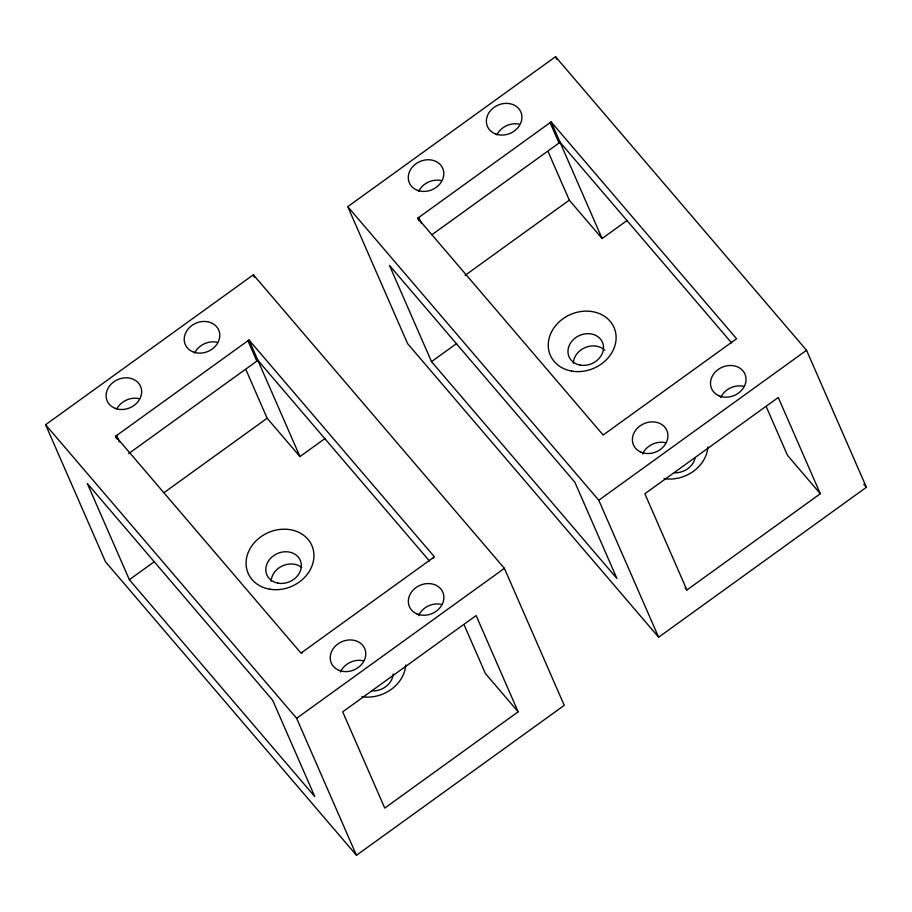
<?xml version="1.0" encoding="UTF-8"?>
<svg xmlns="http://www.w3.org/2000/svg" width="912" height="912" viewBox="0 0 912 912"><rect width="100%" height="100%" fill="white"/><g stroke="black" fill="none" stroke-linecap="round" stroke-linejoin="round"><path stroke-width="1.37" d="M45.6 424.73L253.376 274.774L504.393 568.347L564.243 705.341L356.467 855.296L105.45 561.724L45.6 424.73L296.617 718.303L356.467 855.296M347.757 206.659L555.533 56.704L806.55 350.276L866.4 487.27L658.624 637.226L407.607 343.653L347.757 206.659L598.774 500.232L658.624 637.226M115.585 436.255L248.999 339.982L434.408 556.822L300.994 653.106L115.585 436.255L116.702 438.809M417.742 218.185L551.156 121.912L736.565 338.751L603.151 435.024L417.742 218.185L418.859 220.738M128.66 453.606L257.891 360.354M431.855 234.783L560.059 142.283M164 492.674L267.136 418.232L246.115 370.112M465.04 275.401L569.293 200.161L548.272 152.042M129.356 579.713L87.301 483.474L272.711 700.313L314.765 796.552L129.356 579.713L154.504 561.564M267.136 418.232L299.945 456.593L325.094 438.444M431.513 361.642L389.458 265.392L574.868 482.243L616.922 578.482L431.513 361.642L456.661 343.493M569.293 200.161L602.102 238.522L627.251 220.373M296.617 718.303L504.393 568.347M598.774 500.232L806.55 350.276M518.153 711.805L384.75 808.089L342.707 711.839L476.11 615.554L518.153 711.805L485.355 673.444L464.333 625.313M686.907 590.007L820.31 493.734L778.267 397.484L644.864 493.768L686.907 590.007L685.083 587.887M863.789 484.215L866.4 487.27M558.566 140.539L731.629 342.935M820.31 493.734L787.512 455.362L766.49 407.242M256.409 358.61L429.472 561.005M555.533 56.704L556.651 59.257M551.156 121.912L602.102 238.522M550.096 122.653L559.01 143.036M418.79 217.421L420.717 221.833M420.888 222.22L421.219 222.984M433.348 557.574L433.656 558.281M253.376 274.774L254.482 277.328M248.999 339.982L299.945 456.593M247.939 340.723L256.842 361.106M302.043 652.342L302.328 652.992M116.633 435.491L118.902 440.678M119.016 440.952L119.415 441.853M418.756 191.269A18.206 15.356 -23.6 0 1 441.066 180.53M496.858 134.896A18.206 15.356 -23.6 0 1 519.179 124.157M642.595 453.971A18.206 15.356 -23.6 0 1 665.783 442.776M720.708 397.598A18.206 15.356 -23.6 0 1 743.896 386.403M573.306 363.238A18.206 15.356 -23.6 0 1 585.367 347.495A18.206 15.356 -23.6 0 1 604.85 350.276M695.081 457.835A18.206 15.356 -23.6 0 1 674.39 472.769M707.906 446.926A34.759 29.321 -23.6 0 1 664.039 478.595M116.588 409.34A18.206 15.356 -23.6 0 1 138.909 398.601M194.701 352.967A18.206 15.356 -23.6 0 1 217.01 342.228M340.438 672.041A18.206 15.356 -23.6 0 1 363.626 660.847M418.551 615.668A18.206 15.356 -23.6 0 1 441.727 604.474M271.149 581.309A18.206 15.356 -23.6 0 1 282.515 565.862A18.206 15.356 -23.6 0 1 301.724 567.481M393.186 673.957A18.206 15.356 -23.6 0 1 372.233 690.84M405.749 664.996A34.759 29.321 -23.6 0 1 361.87 696.665M417.548 190.346A18.206 15.356 -23.6 0 0 443.813 173.223A18.206 15.356 -23.6 0 0 416.761 163.214A18.206 15.356 -23.6 0 0 417.548 190.346M495.661 133.984A18.206 15.356 -23.6 0 0 521.926 116.85A18.206 15.356 -23.6 0 0 494.874 106.841A18.206 15.356 -23.6 0 0 495.661 133.984M641.113 452.249A18.206 15.356 -23.6 0 0 667.937 435.902A18.206 15.356 -23.6 0 0 641.432 424.981A18.206 15.356 -23.6 0 0 641.113 452.249M719.215 395.876A18.206 15.356 -23.6 0 0 746.05 379.529A18.206 15.356 -23.6 0 0 719.545 368.608A18.206 15.356 -23.6 0 0 719.215 395.876M571.71 371.093A34.759 29.321 -23.6 0 0 615.372 331.432A34.759 29.321 -23.6 0 0 559.455 321.605A34.759 29.321 -23.6 0 0 571.71 371.093M580.055 365.051A18.206 15.356 -23.6 0 0 603.174 344.497A18.206 15.356 -23.6 0 0 573.99 339.025A18.206 15.356 -23.6 0 0 580.055 365.051M115.391 408.428A18.206 15.356 -23.6 0 0 141.656 391.294A18.206 15.356 -23.6 0 0 114.604 381.284A18.206 15.356 -23.6 0 0 115.391 408.428M193.492 352.055A18.206 15.356 -23.6 0 0 219.769 334.921A18.206 15.356 -23.6 0 0 192.717 324.911A18.206 15.356 -23.6 0 0 193.492 352.055M338.945 670.32A18.206 15.356 -23.6 0 0 365.78 653.972A18.206 15.356 -23.6 0 0 339.275 643.051A18.206 15.356 -23.6 0 0 338.945 670.32M417.058 613.947A18.206 15.356 -23.6 0 0 443.893 597.599A18.206 15.356 -23.6 0 0 417.388 586.678A18.206 15.356 -23.6 0 0 417.058 613.947M269.542 589.163A34.759 29.321 -23.6 0 0 313.215 549.503A34.759 29.321 -23.6 0 0 257.287 539.676A34.759 29.321 -23.6 0 0 269.542 589.163M277.886 583.121A18.206 15.356 -23.6 0 0 301.017 562.567A18.206 15.356 -23.6 0 0 271.833 557.095A18.206 15.356 -23.6 0 0 277.886 583.121"/></g></svg>
